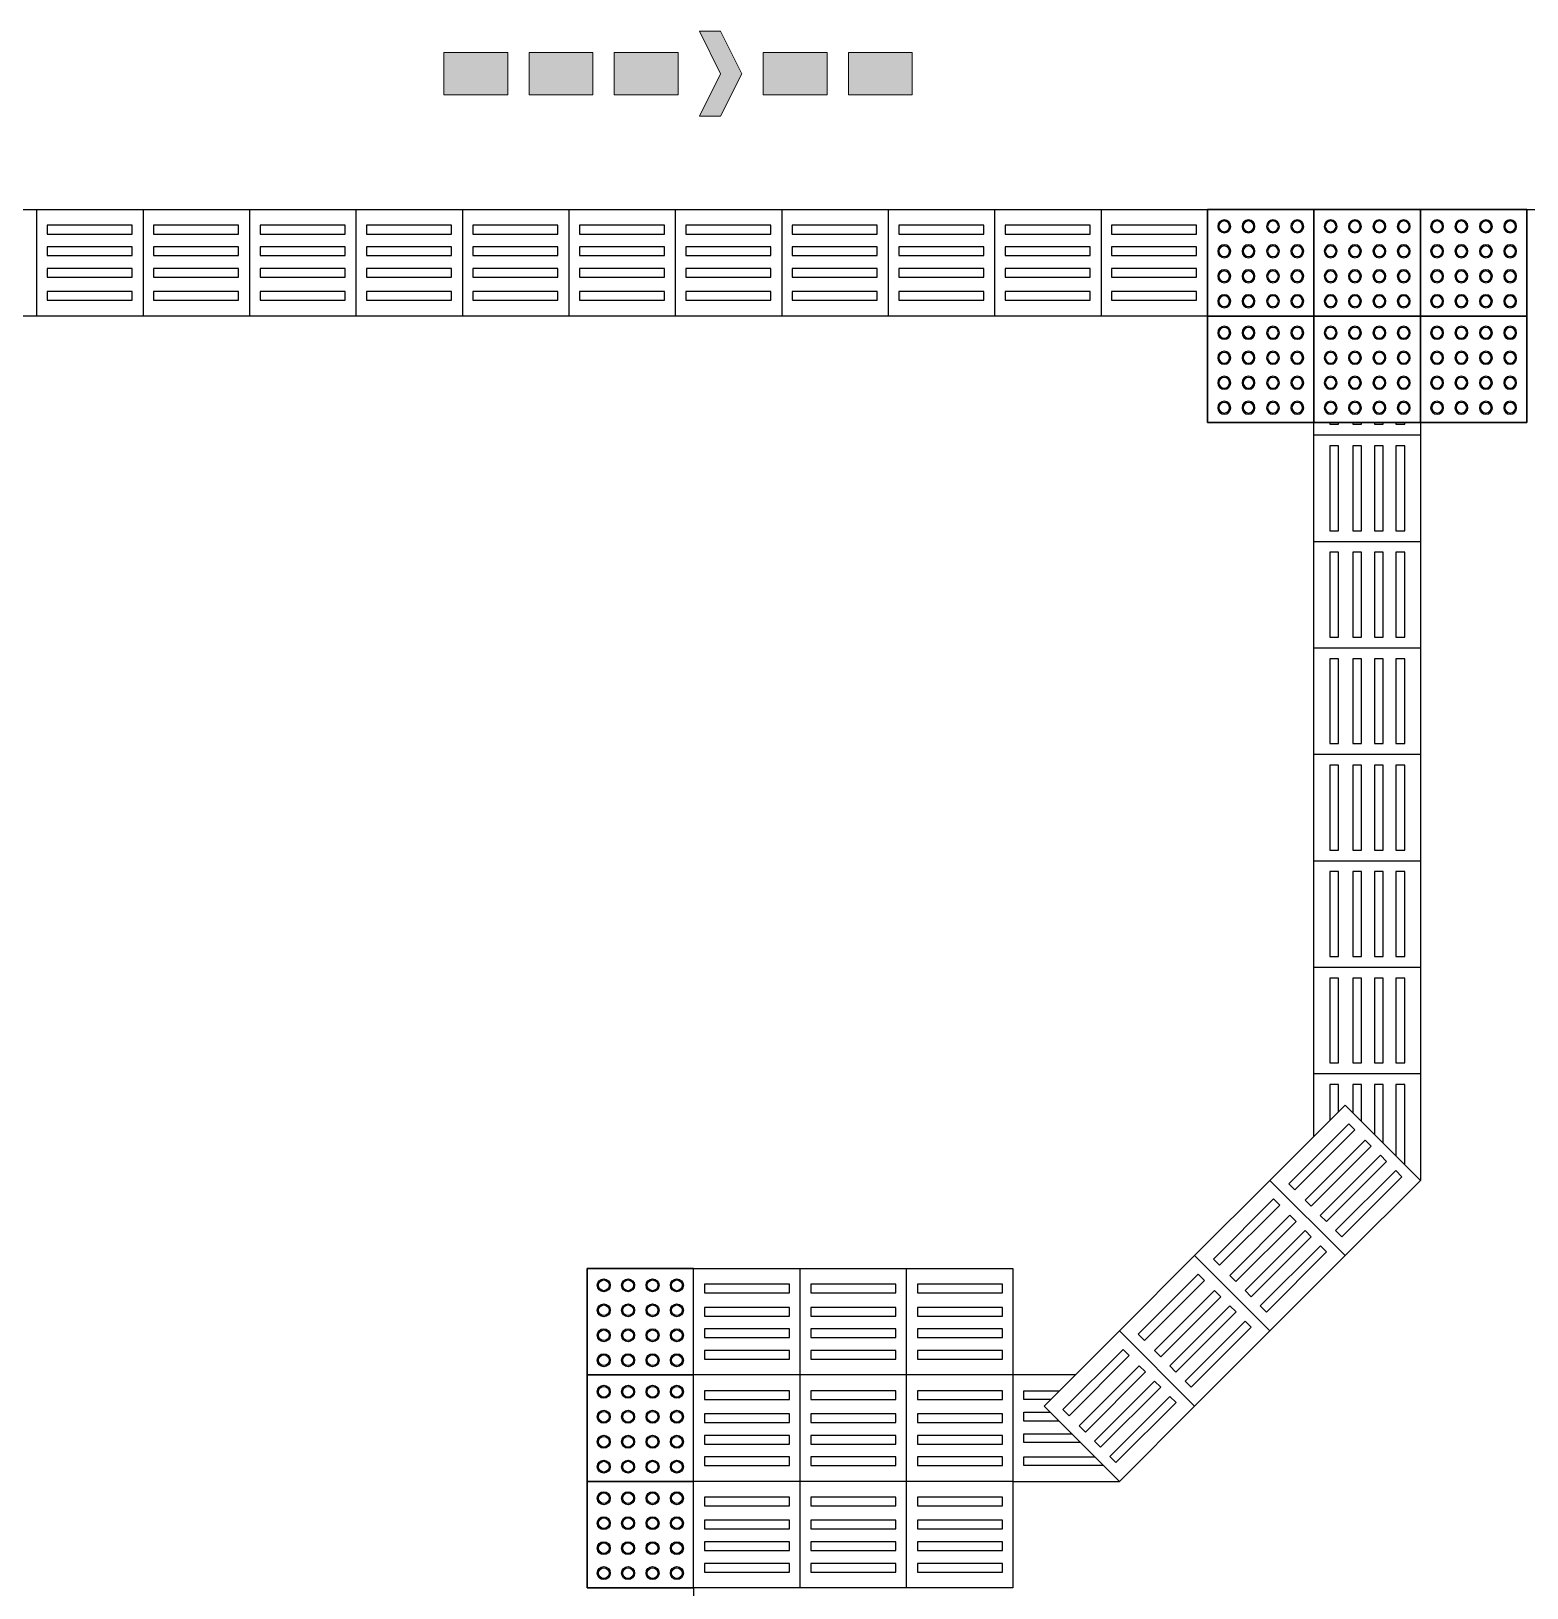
# Model space of a CAD drawing. Header units: metres. Extents: x 341 to 459, y 1341 to 1425.
# Drawn here: x 374.84 to 378.352, y 1374.081 to 1377.737 of the extents above; entities that cross this region are included whole.
import ezdxf
from ezdxf.enums import TextEntityAlignment as Align

# ---------------------------------------------------------------- set-up
doc = ezdxf.new("R2010")
doc.units = ezdxf.units.M
doc.layers.add('INC_EQUIP', color=10, linetype='Continuous', lineweight=20)
doc.layers.add('INC_PLACAS', color=10, linetype='Continuous', lineweight=20)
doc.layers.add('Itens de detalhe', color=7, linetype='Continuous')
doc.layers.add('Notas de texto-1', color=7, linetype='Continuous')
doc.styles.add('ROMANS', font='ROMANS.SHX')

# ---------------------------------------------------------------- blocks, each defined once
blk = doc.blocks.new('piso tatil')
at = {"layer": 'Itens de detalhe', "color": 252, "true_color": 0x939598, "extrusion": (0, 0, -1)}
for p, q in [((-137.2113, 27.6842), (-136.9613, 27.6842)), ((-137.2113, 27.6842), (-136.9613, 27.6842)), ((-136.9613, 27.6842), (-136.7113, 27.6842)), ((-136.9613, 27.6842), (-136.7113, 27.6842)), ((-136.9613, 27.6842), (-136.9613, 27.4342)), ((-136.9613, 27.6842), (-136.9613, 27.4342)), ((-136.7113, 27.6842), (-136.4613, 27.6842)), ((-136.7113, 27.6842), (-136.4613, 27.6842)), ((-136.7113, 27.6842), (-136.7113, 27.4342)), ((-136.7113, 27.6842), (-136.7113, 27.4342)), ((-136.4613, 27.6842), (-136.2113, 27.6842)), ((-136.4613, 27.6842), (-136.2113, 27.6842)), ((-136.4613, 27.6842), (-136.4613, 27.4342)), ((-136.4613, 27.6842), (-136.4613, 27.4342)), ((-136.2113, 27.6842), (-135.9613, 27.6842)), ((-136.2113, 27.6842), (-135.9613, 27.6842)), ((-136.2113, 27.6842), (-136.2113, 27.4342)), ((-136.2113, 27.6842), (-136.2113, 27.4342)), ((-135.9613, 27.6842), (-135.7113, 27.6842)), ((-135.9613, 27.6842), (-135.7113, 27.6842)), ((-135.9613, 27.6842), (-135.9613, 27.4342)), ((-135.9613, 27.6842), (-135.9613, 27.4342)), ((-135.7113, 27.6842), (-135.4613, 27.6842)), ((-135.7113, 27.6842), (-135.4613, 27.6842)), ((-135.7113, 27.6842), (-135.7113, 27.4342)), ((-135.7113, 27.6842), (-135.7113, 27.4342)), ((-135.4613, 27.6842), (-135.2113, 27.6842)), ((-135.4613, 27.6842), (-135.2113, 27.6842)), ((-135.4613, 27.6842), (-135.4613, 27.4342)), ((-135.4613, 27.6842), (-135.4613, 27.4342)), ((-135.2113, 27.6842), (-134.9613, 27.6842)), ((-135.2113, 27.6842), (-134.9613, 27.6842)), ((-135.2113, 27.6842), (-135.2113, 27.4342)), ((-135.2113, 27.6842), (-135.2113, 27.4342)), ((-134.9613, 27.6842), (-134.7113, 27.6842)), ((-134.9613, 27.6842), (-134.7113, 27.6842)), ((-134.9613, 27.6842), (-134.9613, 27.4342)), ((-134.9613, 27.6842), (-134.9613, 27.4342)), ((-134.7113, 27.6842), (-134.4613, 27.6842)), ((-134.7113, 27.6842), (-134.4613, 27.6842)), ((-134.7113, 27.6842), (-134.7113, 27.4342)), ((-134.7113, 27.6842), (-134.7113, 27.4342)), ((-134.4613, 27.6842), (-134.2113, 27.6842)), ((-134.4613, 27.6842), (-134.2113, 27.6842)), ((-134.4613, 27.6842), (-134.4613, 27.4342)), ((-134.4613, 27.6842), (-134.4613, 27.4342)), ((-134.2113, 27.6842), (-133.9613, 27.6842)), ((-134.2113, 27.4342), (-134.2113, 27.6842)), ((-134.2113, 27.6842), (-134.2113, 27.4342)), ((-133.9613, 27.6842), (-134.2113, 27.6842)), ((-133.9613, 27.6842), (-133.7113, 27.6842)), ((-133.7113, 27.6842), (-133.9613, 27.6842)), ((-133.9613, 27.6842), (-133.9613, 27.4342)), ((-133.9613, 27.4342), (-133.9613, 27.6842)), ((-133.7113, 27.6842), (-133.4613, 27.6842)), ((-133.7113, 27.4342), (-133.7113, 27.6842)), ((-133.7113, 27.6842), (-133.7113, 27.4342)), ((-133.4613, 27.6842), (-133.7113, 27.6842)), ((-133.4613, 27.6842), (-133.2286, 27.6842)), ((-133.4613, 27.6842), (-133.2286, 27.6842)), ((-133.4613, 27.6842), (-133.4613, 27.4342)), ((-133.4613, 27.4342), (-133.4613, 27.6842)), ((-136.737, 27.6473), (-136.9365, 27.6473)), ((-136.9365, 27.6473), (-136.9365, 27.6268)), ((-136.737, 27.6268), (-136.737, 27.6473)), ((-136.487, 27.6473), (-136.6865, 27.6473)), ((-136.6865, 27.6473), (-136.6865, 27.6268)), ((-136.487, 27.6268), (-136.487, 27.6473)), ((-136.237, 27.6473), (-136.4365, 27.6473)), ((-136.4365, 27.6473), (-136.4365, 27.6268)), ((-136.237, 27.6268), (-136.237, 27.6473)), ((-135.987, 27.6473), (-136.1865, 27.6473)), ((-136.1865, 27.6473), (-136.1865, 27.6268)), ((-135.987, 27.6268), (-135.987, 27.6473)), ((-135.737, 27.6473), (-135.9365, 27.6473)), ((-135.9365, 27.6473), (-135.9365, 27.6268)), ((-135.737, 27.6268), (-135.737, 27.6473)), ((-135.487, 27.6473), (-135.6865, 27.6473)), ((-135.6865, 27.6473), (-135.6865, 27.6268)), ((-135.487, 27.6268), (-135.487, 27.6473)), ((-135.237, 27.6473), (-135.4365, 27.6473)), ((-135.4365, 27.6473), (-135.4365, 27.6268)), ((-135.237, 27.6268), (-135.237, 27.6473)), ((-134.987, 27.6473), (-135.1865, 27.6473)), ((-135.1865, 27.6473), (-135.1865, 27.6268)), ((-134.987, 27.6268), (-134.987, 27.6473)), ((-134.737, 27.6473), (-134.9365, 27.6473)), ((-134.9365, 27.6473), (-134.9365, 27.6268)), ((-134.737, 27.6268), (-134.737, 27.6473)), ((-134.487, 27.6473), (-134.6865, 27.6473)), ((-134.6865, 27.6473), (-134.6865, 27.6268)), ((-134.487, 27.6268), (-134.487, 27.6473)), ((-134.237, 27.6473), (-134.4365, 27.6473)), ((-134.4365, 27.6473), (-134.4365, 27.6268)), ((-134.237, 27.6268), (-134.237, 27.6473)), ((-136.9365, 27.6268), (-136.737, 27.6268)), ((-136.6865, 27.6268), (-136.487, 27.6268)), ((-136.4365, 27.6268), (-136.237, 27.6268)), ((-136.1865, 27.6268), (-135.987, 27.6268)), ((-135.9365, 27.6268), (-135.737, 27.6268)), ((-135.6865, 27.6268), (-135.487, 27.6268)), ((-135.4365, 27.6268), (-135.237, 27.6268)), ((-135.1865, 27.6268), (-134.987, 27.6268)), ((-134.9365, 27.6268), (-134.737, 27.6268)), ((-134.6865, 27.6268), (-134.487, 27.6268)), ((-134.4365, 27.6268), (-134.237, 27.6268)), ((-136.737, 27.5966), (-136.9365, 27.5966)), ((-136.9365, 27.5966), (-136.9365, 27.5761)), ((-136.9365, 27.5761), (-136.737, 27.5761)), ((-136.737, 27.5761), (-136.737, 27.5966)), ((-136.487, 27.5966), (-136.6865, 27.5966)), ((-136.6865, 27.5966), (-136.6865, 27.5761)), ((-136.6865, 27.5761), (-136.487, 27.5761)), ((-136.487, 27.5761), (-136.487, 27.5966)), ((-136.237, 27.5966), (-136.4365, 27.5966)), ((-136.4365, 27.5966), (-136.4365, 27.5761)), ((-136.4365, 27.5761), (-136.237, 27.5761)), ((-136.237, 27.5761), (-136.237, 27.5966)), ((-135.987, 27.5966), (-136.1865, 27.5966)), ((-136.1865, 27.5966), (-136.1865, 27.5761)), ((-136.1865, 27.5761), (-135.987, 27.5761)), ((-135.987, 27.5761), (-135.987, 27.5966)), ((-135.737, 27.5966), (-135.9365, 27.5966)), ((-135.9365, 27.5966), (-135.9365, 27.5761)), ((-135.9365, 27.5761), (-135.737, 27.5761)), ((-135.737, 27.5761), (-135.737, 27.5966)), ((-135.487, 27.5966), (-135.6865, 27.5966)), ((-135.6865, 27.5966), (-135.6865, 27.5761)), ((-135.6865, 27.5761), (-135.487, 27.5761)), ((-135.487, 27.5761), (-135.487, 27.5966)), ((-135.237, 27.5966), (-135.4365, 27.5966)), ((-135.4365, 27.5966), (-135.4365, 27.5761)), ((-135.4365, 27.5761), (-135.237, 27.5761)), ((-135.237, 27.5761), (-135.237, 27.5966)), ((-134.987, 27.5966), (-135.1865, 27.5966)), ((-135.1865, 27.5966), (-135.1865, 27.5761)), ((-135.1865, 27.5761), (-134.987, 27.5761)), ((-134.987, 27.5761), (-134.987, 27.5966)), ((-134.737, 27.5966), (-134.9365, 27.5966)), ((-134.9365, 27.5966), (-134.9365, 27.5761)), ((-134.9365, 27.5761), (-134.737, 27.5761)), ((-134.737, 27.5761), (-134.737, 27.5966)), ((-134.487, 27.5966), (-134.6865, 27.5966)), ((-134.6865, 27.5966), (-134.6865, 27.5761)), ((-134.6865, 27.5761), (-134.487, 27.5761)), ((-134.487, 27.5761), (-134.487, 27.5966)), ((-134.237, 27.5966), (-134.4365, 27.5966)), ((-134.4365, 27.5966), (-134.4365, 27.5761)), ((-134.4365, 27.5761), (-134.237, 27.5761)), ((-134.237, 27.5761), (-134.237, 27.5966)), ((-136.737, 27.5459), (-136.9365, 27.5459)), ((-136.9365, 27.5459), (-136.9365, 27.5254)), ((-136.737, 27.5254), (-136.737, 27.5459)), ((-136.487, 27.5459), (-136.6865, 27.5459)), ((-136.6865, 27.5459), (-136.6865, 27.5254)), ((-136.487, 27.5254), (-136.487, 27.5459)), ((-136.237, 27.5459), (-136.4365, 27.5459)), ((-136.4365, 27.5459), (-136.4365, 27.5254)), ((-136.237, 27.5254), (-136.237, 27.5459)), ((-135.987, 27.5459), (-136.1865, 27.5459)), ((-136.1865, 27.5459), (-136.1865, 27.5254)), ((-135.987, 27.5254), (-135.987, 27.5459)), ((-135.737, 27.5459), (-135.9365, 27.5459)), ((-135.9365, 27.5459), (-135.9365, 27.5254)), ((-135.737, 27.5254), (-135.737, 27.5459)), ((-135.487, 27.5459), (-135.6865, 27.5459)), ((-135.6865, 27.5459), (-135.6865, 27.5254)), ((-135.487, 27.5254), (-135.487, 27.5459)), ((-135.237, 27.5459), (-135.4365, 27.5459)), ((-135.4365, 27.5459), (-135.4365, 27.5254)), ((-135.237, 27.5254), (-135.237, 27.5459)), ((-134.987, 27.5459), (-135.1865, 27.5459)), ((-135.1865, 27.5459), (-135.1865, 27.5254)), ((-134.987, 27.5254), (-134.987, 27.5459)), ((-134.737, 27.5459), (-134.9365, 27.5459)), ((-134.9365, 27.5459), (-134.9365, 27.5254)), ((-134.737, 27.5254), (-134.737, 27.5459)), ((-134.487, 27.5459), (-134.6865, 27.5459)), ((-134.6865, 27.5459), (-134.6865, 27.5254)), ((-134.487, 27.5254), (-134.487, 27.5459)), ((-134.237, 27.5459), (-134.4365, 27.5459)), ((-134.4365, 27.5459), (-134.4365, 27.5254)), ((-134.237, 27.5254), (-134.237, 27.5459)), ((-136.9365, 27.5254), (-136.737, 27.5254)), ((-136.6865, 27.5254), (-136.487, 27.5254)), ((-136.4365, 27.5254), (-136.237, 27.5254)), ((-136.1865, 27.5254), (-135.987, 27.5254)), ((-135.9365, 27.5254), (-135.737, 27.5254)), ((-135.6865, 27.5254), (-135.487, 27.5254)), ((-135.4365, 27.5254), (-135.237, 27.5254)), ((-135.1865, 27.5254), (-134.987, 27.5254)), ((-134.9365, 27.5254), (-134.737, 27.5254)), ((-134.6865, 27.5254), (-134.487, 27.5254)), ((-134.4365, 27.5254), (-134.237, 27.5254)), ((-136.737, 27.4916), (-136.9365, 27.4916)), ((-136.9365, 27.4916), (-136.9365, 27.4712)), ((-136.9365, 27.4712), (-136.737, 27.4712)), ((-136.737, 27.4712), (-136.737, 27.4916)), ((-136.487, 27.4916), (-136.6865, 27.4916)), ((-136.6865, 27.4916), (-136.6865, 27.4712)), ((-136.6865, 27.4712), (-136.487, 27.4712)), ((-136.487, 27.4712), (-136.487, 27.4916)), ((-136.237, 27.4916), (-136.4365, 27.4916)), ((-136.4365, 27.4916), (-136.4365, 27.4712)), ((-136.4365, 27.4712), (-136.237, 27.4712)), ((-136.237, 27.4712), (-136.237, 27.4916)), ((-135.987, 27.4916), (-136.1865, 27.4916)), ((-136.1865, 27.4916), (-136.1865, 27.4712)), ((-136.1865, 27.4712), (-135.987, 27.4712)), ((-135.987, 27.4712), (-135.987, 27.4916)), ((-135.737, 27.4916), (-135.9365, 27.4916)), ((-135.9365, 27.4916), (-135.9365, 27.4712)), ((-135.9365, 27.4712), (-135.737, 27.4712)), ((-135.737, 27.4712), (-135.737, 27.4916)), ((-135.487, 27.4916), (-135.6865, 27.4916)), ((-135.6865, 27.4916), (-135.6865, 27.4712)), ((-135.6865, 27.4712), (-135.487, 27.4712)), ((-135.487, 27.4712), (-135.487, 27.4916)), ((-135.237, 27.4916), (-135.4365, 27.4916)), ((-135.4365, 27.4916), (-135.4365, 27.4712)), ((-135.4365, 27.4712), (-135.237, 27.4712)), ((-135.237, 27.4712), (-135.237, 27.4916)), ((-134.987, 27.4916), (-135.1865, 27.4916)), ((-135.1865, 27.4916), (-135.1865, 27.4712)), ((-135.1865, 27.4712), (-134.987, 27.4712)), ((-134.987, 27.4712), (-134.987, 27.4916)), ((-134.737, 27.4916), (-134.9365, 27.4916)), ((-134.9365, 27.4916), (-134.9365, 27.4712)), ((-134.9365, 27.4712), (-134.737, 27.4712)), ((-134.737, 27.4712), (-134.737, 27.4916)), ((-134.487, 27.4916), (-134.6865, 27.4916)), ((-134.6865, 27.4916), (-134.6865, 27.4712)), ((-134.6865, 27.4712), (-134.487, 27.4712)), ((-134.487, 27.4712), (-134.487, 27.4916)), ((-134.237, 27.4916), (-134.4365, 27.4916)), ((-134.4365, 27.4916), (-134.4365, 27.4712)), ((-134.4365, 27.4712), (-134.237, 27.4712)), ((-134.237, 27.4712), (-134.237, 27.4916)), ((-136.9613, 27.4342), (-137.2113, 27.4342)), ((-136.9613, 27.4342), (-137.2113, 27.4342)), ((-136.7113, 27.4342), (-136.9613, 27.4342)), ((-136.7113, 27.4342), (-136.9613, 27.4342)), ((-136.4613, 27.4342), (-136.7113, 27.4342)), ((-136.4613, 27.4342), (-136.7113, 27.4342)), ((-136.2113, 27.4342), (-136.4613, 27.4342)), ((-136.2113, 27.4342), (-136.4613, 27.4342)), ((-135.9613, 27.4342), (-136.2113, 27.4342)), ((-135.9613, 27.4342), (-136.2113, 27.4342)), ((-135.7113, 27.4342), (-135.9613, 27.4342)), ((-135.7113, 27.4342), (-135.9613, 27.4342)), ((-135.4613, 27.4342), (-135.7113, 27.4342)), ((-135.4613, 27.4342), (-135.7113, 27.4342)), ((-135.2113, 27.4342), (-135.4613, 27.4342)), ((-135.2113, 27.4342), (-135.4613, 27.4342)), ((-134.9613, 27.4342), (-135.2113, 27.4342)), ((-134.9613, 27.4342), (-135.2113, 27.4342)), ((-134.7113, 27.4342), (-134.9613, 27.4342)), ((-134.7113, 27.4342), (-134.9613, 27.4342)), ((-134.4613, 27.4342), (-134.7113, 27.4342)), ((-134.4613, 27.4342), (-134.7113, 27.4342)), ((-134.2113, 27.4342), (-134.4613, 27.4342)), ((-134.2113, 27.4342), (-134.4613, 27.4342)), ((-134.2113, 27.1842), (-134.2113, 27.4342)), ((-134.2113, 27.4342), (-134.2113, 27.1842)), ((-133.9613, 27.4342), (-134.2113, 27.4342)), ((-134.2113, 27.4342), (-133.9613, 27.4342)), ((-133.7113, 27.4342), (-133.9613, 27.4342)), ((-133.9613, 27.4342), (-133.7113, 27.4342)), ((-133.9613, 27.4342), (-133.9613, 27.1842)), ((-133.9613, 27.1842), (-133.9613, 27.4342)), ((-133.7113, 27.1842), (-133.7113, 27.4342)), ((-133.7113, 27.4342), (-133.7113, 27.1842)), ((-133.4613, 27.4342), (-133.7113, 27.4342)), ((-133.7113, 27.4342), (-133.4613, 27.4342)), ((-133.4613, 27.4342), (-133.4613, 27.1842)), ((-133.4613, 27.1842), (-133.4613, 27.4342)), ((-133.9613, 27.1842), (-134.2113, 27.1842)), ((-134.2113, 27.1842), (-133.9613, 27.1842)), ((-133.9613, 27.1542), (-133.9613, 27.1842)), ((-133.9613, 27.1542), (-133.9613, 27.1842)), ((-133.7113, 27.1842), (-133.9613, 27.1842)), ((-133.9613, 27.1842), (-133.7113, 27.1842)), ((-133.9243, 27.1842), (-133.9243, 27.1799)), ((-133.9243, 27.1799), (-133.9039, 27.1799)), ((-133.9039, 27.1799), (-133.9039, 27.1842)), ((-133.8701, 27.1842), (-133.8701, 27.1799)), ((-133.8701, 27.1799), (-133.8497, 27.1799)), ((-133.8497, 27.1799), (-133.8497, 27.1842)), ((-133.8194, 27.1842), (-133.8194, 27.1799)), ((-133.8194, 27.1799), (-133.799, 27.1799)), ((-133.799, 27.1799), (-133.799, 27.1842)), ((-133.7687, 27.1842), (-133.7687, 27.1799)), ((-133.7687, 27.1799), (-133.7483, 27.1799)), ((-133.7483, 27.1799), (-133.7483, 27.1842)), ((-133.7113, 27.1842), (-133.7113, 27.1542)), ((-133.7113, 27.1842), (-133.7113, 27.1542)), ((-133.4613, 27.1842), (-133.7113, 27.1842)), ((-133.7113, 27.1842), (-133.4613, 27.1842)), ((-133.9613, 26.9042), (-133.9613, 27.1542)), ((-133.9613, 26.9042), (-133.9613, 27.1542)), ((-133.7113, 27.1542), (-133.9613, 27.1542)), ((-133.7113, 27.1542), (-133.9613, 27.1542)), ((-133.9243, 27.1294), (-133.9243, 26.9299)), ((-133.9039, 27.1294), (-133.9243, 27.1294)), ((-133.9039, 26.9299), (-133.9039, 27.1294)), ((-133.8701, 27.1294), (-133.8701, 26.9299)), ((-133.8497, 27.1294), (-133.8701, 27.1294)), ((-133.8497, 26.9299), (-133.8497, 27.1294)), ((-133.8194, 27.1294), (-133.8194, 26.9299)), ((-133.799, 27.1294), (-133.8194, 27.1294)), ((-133.799, 26.9299), (-133.799, 27.1294)), ((-133.7687, 27.1294), (-133.7687, 26.9299)), ((-133.7483, 27.1294), (-133.7687, 27.1294)), ((-133.7483, 26.9299), (-133.7483, 27.1294)), ((-133.7113, 27.1542), (-133.7113, 26.9042)), ((-133.7113, 27.1542), (-133.7113, 26.9042)), ((-133.9243, 26.9299), (-133.9039, 26.9299)), ((-133.8701, 26.9299), (-133.8497, 26.9299)), ((-133.8194, 26.9299), (-133.799, 26.9299)), ((-133.7687, 26.9299), (-133.7483, 26.9299)), ((-133.9613, 26.6542), (-133.9613, 26.9042)), ((-133.9613, 26.6542), (-133.9613, 26.9042)), ((-133.7113, 26.9042), (-133.9613, 26.9042)), ((-133.7113, 26.9042), (-133.9613, 26.9042)), ((-133.9243, 26.8794), (-133.9243, 26.6799)), ((-133.9039, 26.8794), (-133.9243, 26.8794)), ((-133.9039, 26.6799), (-133.9039, 26.8794)), ((-133.8701, 26.8794), (-133.8701, 26.6799)), ((-133.8497, 26.8794), (-133.8701, 26.8794)), ((-133.8497, 26.6799), (-133.8497, 26.8794)), ((-133.8194, 26.8794), (-133.8194, 26.6799)), ((-133.799, 26.8794), (-133.8194, 26.8794)), ((-133.799, 26.6799), (-133.799, 26.8794)), ((-133.7687, 26.8794), (-133.7687, 26.6799)), ((-133.7483, 26.8794), (-133.7687, 26.8794)), ((-133.7483, 26.6799), (-133.7483, 26.8794)), ((-133.7113, 26.9042), (-133.7113, 26.6542)), ((-133.7113, 26.9042), (-133.7113, 26.6542)), ((-133.9613, 26.4042), (-133.9613, 26.6542)), ((-133.9613, 26.4042), (-133.9613, 26.6542)), ((-133.7113, 26.6542), (-133.9613, 26.6542)), ((-133.7113, 26.6542), (-133.9613, 26.6542)), ((-133.9243, 26.6799), (-133.9039, 26.6799)), ((-133.8701, 26.6799), (-133.8497, 26.6799)), ((-133.8194, 26.6799), (-133.799, 26.6799)), ((-133.7687, 26.6799), (-133.7483, 26.6799)), ((-133.7113, 26.6542), (-133.7113, 26.4042)), ((-133.7113, 26.6542), (-133.7113, 26.4042)), ((-133.9243, 26.6294), (-133.9243, 26.4299)), ((-133.9039, 26.6294), (-133.9243, 26.6294)), ((-133.9039, 26.4299), (-133.9039, 26.6294)), ((-133.8701, 26.6294), (-133.8701, 26.4299)), ((-133.8497, 26.6294), (-133.8701, 26.6294)), ((-133.8497, 26.4299), (-133.8497, 26.6294)), ((-133.8194, 26.6294), (-133.8194, 26.4299)), ((-133.799, 26.6294), (-133.8194, 26.6294)), ((-133.799, 26.4299), (-133.799, 26.6294)), ((-133.7687, 26.6294), (-133.7687, 26.4299)), ((-133.7483, 26.6294), (-133.7687, 26.6294)), ((-133.7483, 26.4299), (-133.7483, 26.6294)), ((-133.9613, 26.1542), (-133.9613, 26.4042)), ((-133.9613, 26.1542), (-133.9613, 26.4042)), ((-133.7113, 26.4042), (-133.9613, 26.4042)), ((-133.7113, 26.4042), (-133.9613, 26.4042)), ((-133.9243, 26.4299), (-133.9039, 26.4299)), ((-133.8701, 26.4299), (-133.8497, 26.4299)), ((-133.8194, 26.4299), (-133.799, 26.4299)), ((-133.7687, 26.4299), (-133.7483, 26.4299)), ((-133.7113, 26.4042), (-133.7113, 26.1542)), ((-133.7113, 26.4042), (-133.7113, 26.1542)), ((-133.9243, 26.3794), (-133.9243, 26.1799)), ((-133.9039, 26.3794), (-133.9243, 26.3794)), ((-133.9039, 26.1799), (-133.9039, 26.3794)), ((-133.8701, 26.3794), (-133.8701, 26.1799)), ((-133.8497, 26.3794), (-133.8701, 26.3794)), ((-133.8497, 26.1799), (-133.8497, 26.3794)), ((-133.8194, 26.3794), (-133.8194, 26.1799)), ((-133.799, 26.3794), (-133.8194, 26.3794)), ((-133.799, 26.1799), (-133.799, 26.3794)), ((-133.7687, 26.3794), (-133.7687, 26.1799)), ((-133.7483, 26.3794), (-133.7687, 26.3794)), ((-133.7483, 26.1799), (-133.7483, 26.3794)), ((-133.9243, 26.1799), (-133.9039, 26.1799)), ((-133.8701, 26.1799), (-133.8497, 26.1799)), ((-133.8194, 26.1799), (-133.799, 26.1799)), ((-133.7687, 26.1799), (-133.7483, 26.1799)), ((-133.9613, 25.9042), (-133.9613, 26.1542)), ((-133.9613, 25.9042), (-133.9613, 26.1542)), ((-133.7113, 26.1542), (-133.9613, 26.1542)), ((-133.7113, 26.1542), (-133.9613, 26.1542)), ((-133.7113, 26.1542), (-133.7113, 25.9042)), ((-133.7113, 26.1542), (-133.7113, 25.9042)), ((-133.9243, 26.1294), (-133.9243, 25.9299)), ((-133.9039, 26.1294), (-133.9243, 26.1294)), ((-133.9039, 25.9299), (-133.9039, 26.1294)), ((-133.8701, 26.1294), (-133.8701, 25.9299)), ((-133.8497, 26.1294), (-133.8701, 26.1294)), ((-133.8497, 25.9299), (-133.8497, 26.1294)), ((-133.8194, 26.1294), (-133.8194, 25.9299)), ((-133.799, 26.1294), (-133.8194, 26.1294)), ((-133.799, 25.9299), (-133.799, 26.1294)), ((-133.7687, 26.1294), (-133.7687, 25.9299)), ((-133.7483, 26.1294), (-133.7687, 26.1294)), ((-133.7483, 25.9299), (-133.7483, 26.1294)), ((-133.9243, 25.9299), (-133.9039, 25.9299)), ((-133.8701, 25.9299), (-133.8497, 25.9299)), ((-133.8194, 25.9299), (-133.799, 25.9299)), ((-133.7687, 25.9299), (-133.7483, 25.9299)), ((-133.9613, 25.6542), (-133.9613, 25.9042)), ((-133.9613, 25.6542), (-133.9613, 25.9042)), ((-133.7113, 25.9042), (-133.9613, 25.9042)), ((-133.7113, 25.9042), (-133.9613, 25.9042)), ((-133.7113, 25.9042), (-133.7113, 25.6542)), ((-133.7113, 25.9042), (-133.7113, 25.6542)), ((-133.9243, 25.8794), (-133.9243, 25.6799)), ((-133.9039, 25.8794), (-133.9243, 25.8794)), ((-133.9039, 25.6799), (-133.9039, 25.8794)), ((-133.8701, 25.8794), (-133.8701, 25.6799)), ((-133.8497, 25.8794), (-133.8701, 25.8794)), ((-133.8497, 25.6799), (-133.8497, 25.8794)), ((-133.8194, 25.8794), (-133.8194, 25.6799)), ((-133.799, 25.8794), (-133.8194, 25.8794)), ((-133.799, 25.6799), (-133.799, 25.8794)), ((-133.7687, 25.8794), (-133.7687, 25.6799)), ((-133.7483, 25.8794), (-133.7687, 25.8794)), ((-133.7483, 25.6799), (-133.7483, 25.8794)), ((-133.9243, 25.6799), (-133.9039, 25.6799)), ((-133.8701, 25.6799), (-133.8497, 25.6799)), ((-133.8194, 25.6799), (-133.799, 25.6799)), ((-133.7687, 25.6799), (-133.7483, 25.6799)), ((-133.9613, 25.5078), (-133.9613, 25.6542)), ((-133.9613, 25.5078), (-133.9613, 25.6542)), ((-133.7113, 25.6542), (-133.9613, 25.6542)), ((-133.7113, 25.6542), (-133.9613, 25.6542)), ((-133.7113, 25.6542), (-133.7113, 25.4042)), ((-133.7113, 25.6542), (-133.7113, 25.4042)), ((-133.9243, 25.6294), (-133.9243, 25.5447)), ((-133.9039, 25.6294), (-133.9243, 25.6294)), ((-133.9039, 25.5652), (-133.9039, 25.6294)), ((-133.8701, 25.6294), (-133.8701, 25.563)), ((-133.8497, 25.6294), (-133.8701, 25.6294)), ((-133.8497, 25.5426), (-133.8497, 25.6294)), ((-133.8194, 25.6294), (-133.8194, 25.5123)), ((-133.799, 25.6294), (-133.8194, 25.6294)), ((-133.799, 25.4919), (-133.799, 25.6294)), ((-133.7687, 25.6294), (-133.7687, 25.4616)), ((-133.7483, 25.6294), (-133.7687, 25.6294)), ((-133.7483, 25.4412), (-133.7483, 25.6294)), ((-134.0649, 25.4042), (-133.8881, 25.581)), ((-134.0649, 25.4042), (-133.8881, 25.581)), ((-133.8881, 25.581), (-133.7113, 25.4042)), ((-133.8881, 25.581), (-133.7113, 25.4042)), ((-133.8795, 25.5373), (-134.0206, 25.3962)), ((-134.0061, 25.3818), (-133.8651, 25.5228)), ((-133.8651, 25.5228), (-133.8795, 25.5373)), ((-133.8411, 25.4989), (-133.9822, 25.3579)), ((-133.9678, 25.3434), (-133.8267, 25.4845)), ((-133.8267, 25.4845), (-133.8411, 25.4989)), ((-133.8053, 25.4631), (-133.9464, 25.322)), ((-133.9319, 25.3076), (-133.7909, 25.4486)), ((-133.7909, 25.4486), (-133.8053, 25.4631)), ((-133.7694, 25.4272), (-133.9105, 25.2862)), ((-133.8961, 25.2717), (-133.755, 25.4128)), ((-133.755, 25.4128), (-133.7694, 25.4272)), ((-134.2416, 25.2274), (-134.0649, 25.4042)), ((-134.2416, 25.2274), (-134.0649, 25.4042)), ((-133.8881, 25.2274), (-134.0649, 25.4042)), ((-133.8881, 25.2274), (-134.0649, 25.4042)), ((-134.0206, 25.3962), (-134.0061, 25.3818)), ((-133.7113, 25.4042), (-133.8881, 25.2274)), ((-133.7113, 25.4042), (-133.8881, 25.2274)), ((-134.0563, 25.3605), (-134.1973, 25.2194)), ((-134.1829, 25.205), (-134.0418, 25.3461)), ((-134.0418, 25.3461), (-134.0563, 25.3605)), ((-133.9822, 25.3579), (-133.9678, 25.3434)), ((-134.0179, 25.3222), (-134.159, 25.1811)), ((-134.1446, 25.1666), (-134.0035, 25.3077)), ((-134.0035, 25.3077), (-134.0179, 25.3222)), ((-133.9464, 25.322), (-133.9319, 25.3076)), ((-133.9821, 25.2863), (-134.1231, 25.1452)), ((-134.1087, 25.1308), (-133.9676, 25.2719)), ((-133.9676, 25.2719), (-133.9821, 25.2863)), ((-133.9105, 25.2862), (-133.8961, 25.2717)), ((-133.9462, 25.2505), (-134.0873, 25.1094)), ((-134.0729, 25.0949), (-133.9318, 25.236)), ((-133.9318, 25.236), (-133.9462, 25.2505)), ((-135.4184, 24.9471), (-135.4184, 25.1971)), ((-135.4184, 25.1971), (-135.1684, 25.1971)), ((-135.4184, 24.9471), (-135.4184, 25.1971)), ((-135.4184, 25.1971), (-135.1684, 25.1971)), ((-135.1684, 24.9471), (-135.1684, 25.1971)), ((-135.1684, 25.1971), (-134.9184, 25.1971)), ((-135.1684, 24.9471), (-135.1684, 25.1971)), ((-135.1684, 25.1971), (-134.9184, 25.1971)), ((-134.9184, 24.9471), (-134.9184, 25.1971)), ((-134.9184, 25.1971), (-134.6684, 25.1971)), ((-134.9184, 24.9471), (-134.9184, 25.1971)), ((-134.9184, 25.1971), (-134.6684, 25.1971)), ((-134.6684, 25.1971), (-134.6684, 24.9471)), ((-134.6684, 25.1971), (-134.6684, 24.9471)), ((-134.4184, 25.0506), (-134.2416, 25.2274)), ((-134.4184, 25.0506), (-134.2416, 25.2274)), ((-134.0649, 25.0506), (-134.2416, 25.2274)), ((-134.0649, 25.0506), (-134.2416, 25.2274)), ((-134.1973, 25.2194), (-134.1829, 25.205)), ((-133.8881, 25.2274), (-134.0649, 25.0506)), ((-133.8881, 25.2274), (-134.0649, 25.0506)), ((-135.1932, 25.1601), (-135.3927, 25.1601)), ((-135.3927, 25.1601), (-135.3927, 25.1397)), ((-135.1932, 25.1397), (-135.1932, 25.1601)), ((-134.9432, 25.1601), (-135.1427, 25.1601)), ((-135.1427, 25.1601), (-135.1427, 25.1397)), ((-134.9432, 25.1397), (-134.9432, 25.1601)), ((-134.6932, 25.1601), (-134.8927, 25.1601)), ((-134.8927, 25.1601), (-134.8927, 25.1397)), ((-134.6932, 25.1397), (-134.6932, 25.1601)), ((-134.233, 25.1837), (-134.3741, 25.0427)), ((-134.3597, 25.0282), (-134.2186, 25.1693)), ((-134.2186, 25.1693), (-134.233, 25.1837)), ((-134.159, 25.1811), (-134.1446, 25.1666)), ((-135.3927, 25.1397), (-135.1932, 25.1397)), ((-135.1427, 25.1397), (-134.9432, 25.1397)), ((-134.8927, 25.1397), (-134.6932, 25.1397)), ((-134.1947, 25.1454), (-134.3358, 25.0043)), ((-134.3213, 24.9899), (-134.1803, 25.1309)), ((-134.1803, 25.1309), (-134.1947, 25.1454)), ((-134.1231, 25.1452), (-134.1087, 25.1308)), ((-135.1932, 25.1059), (-135.3927, 25.1059)), ((-135.3927, 25.1059), (-135.3927, 25.0855)), ((-135.3927, 25.0855), (-135.1932, 25.0855)), ((-135.1932, 25.0855), (-135.1932, 25.1059)), ((-134.9432, 25.1059), (-135.1427, 25.1059)), ((-135.1427, 25.1059), (-135.1427, 25.0855)), ((-135.1427, 25.0855), (-134.9432, 25.0855)), ((-134.9432, 25.0855), (-134.9432, 25.1059)), ((-134.6932, 25.1059), (-134.8927, 25.1059)), ((-134.8927, 25.1059), (-134.8927, 25.0855)), ((-134.8927, 25.0855), (-134.6932, 25.0855)), ((-134.6932, 25.0855), (-134.6932, 25.1059)), ((-134.1589, 25.1095), (-134.2999, 24.9685)), ((-134.2855, 24.954), (-134.1444, 25.0951)), ((-134.1444, 25.0951), (-134.1589, 25.1095)), ((-134.0873, 25.1094), (-134.0729, 25.0949)), ((-135.1932, 25.0552), (-135.3927, 25.0552)), ((-135.3927, 25.0552), (-135.3927, 25.0348)), ((-135.1932, 25.0348), (-135.1932, 25.0552)), ((-134.9432, 25.0552), (-135.1427, 25.0552)), ((-135.1427, 25.0552), (-135.1427, 25.0348)), ((-134.9432, 25.0348), (-134.9432, 25.0552)), ((-134.6932, 25.0552), (-134.8927, 25.0552)), ((-134.8927, 25.0552), (-134.8927, 25.0348)), ((-134.6932, 25.0348), (-134.6932, 25.0552)), ((-134.5952, 24.8739), (-134.4184, 25.0506)), ((-134.5952, 24.8739), (-134.4184, 25.0506)), ((-134.2416, 24.8739), (-134.4184, 25.0506)), ((-134.2416, 24.8739), (-134.4184, 25.0506)), ((-134.123, 25.0737), (-134.2641, 24.9326)), ((-134.2496, 24.9182), (-134.1086, 25.0592)), ((-134.0649, 25.0506), (-134.2416, 24.8739)), ((-134.0649, 25.0506), (-134.2416, 24.8739)), ((-134.1086, 25.0592), (-134.123, 25.0737)), ((-135.3927, 25.0348), (-135.1932, 25.0348)), ((-135.1427, 25.0348), (-134.9432, 25.0348)), ((-134.8927, 25.0348), (-134.6932, 25.0348)), ((-134.3741, 25.0427), (-134.3597, 25.0282)), ((-135.1932, 25.0045), (-135.3927, 25.0045)), ((-135.3927, 25.0045), (-135.3927, 24.9841)), ((-135.3927, 24.9841), (-135.1932, 24.9841)), ((-135.1932, 24.9841), (-135.1932, 25.0045)), ((-134.9432, 25.0045), (-135.1427, 25.0045)), ((-135.1427, 25.0045), (-135.1427, 24.9841)), ((-135.1427, 24.9841), (-134.9432, 24.9841)), ((-134.9432, 24.9841), (-134.9432, 25.0045)), ((-134.6932, 25.0045), (-134.8927, 25.0045)), ((-134.8927, 25.0045), (-134.8927, 24.9841)), ((-134.8927, 24.9841), (-134.6932, 24.9841)), ((-134.6932, 24.9841), (-134.6932, 25.0045)), ((-134.4098, 25.0069), (-134.5509, 24.8659)), ((-134.5365, 24.8514), (-134.3954, 24.9925)), ((-134.3954, 24.9925), (-134.4098, 25.0069)), ((-134.3358, 25.0043), (-134.3213, 24.9899)), ((-135.4184, 24.6971), (-135.4184, 24.9471)), ((-135.4184, 24.6971), (-135.4184, 24.9471)), ((-135.1684, 24.9471), (-135.4184, 24.9471)), ((-135.1684, 24.9471), (-135.4184, 24.9471)), ((-135.1684, 24.6971), (-135.1684, 24.9471)), ((-135.1684, 24.6971), (-135.1684, 24.9471)), ((-134.9184, 24.9471), (-135.1684, 24.9471)), ((-134.9184, 24.9471), (-135.1684, 24.9471)), ((-134.9184, 24.6971), (-134.9184, 24.9471)), ((-134.9184, 24.6971), (-134.9184, 24.9471)), ((-134.6684, 24.9471), (-134.9184, 24.9471)), ((-134.6684, 24.9471), (-134.9184, 24.9471)), ((-134.3715, 24.9686), (-134.5125, 24.8275)), ((-134.4981, 24.8131), (-134.357, 24.9542)), ((-134.357, 24.9542), (-134.3715, 24.9686)), ((-134.2999, 24.9685), (-134.2855, 24.954)), ((-135.1932, 24.9101), (-135.3927, 24.9101)), ((-135.3927, 24.9101), (-135.3927, 24.8897)), ((-135.1932, 24.8897), (-135.1932, 24.9101)), ((-134.9432, 24.9101), (-135.1427, 24.9101)), ((-135.1427, 24.9101), (-135.1427, 24.8897)), ((-134.9432, 24.8897), (-134.9432, 24.9101)), ((-134.6932, 24.9101), (-134.8927, 24.9101)), ((-134.8927, 24.9101), (-134.8927, 24.8897)), ((-134.6932, 24.8897), (-134.6932, 24.9101)), ((-134.3356, 24.9328), (-134.4767, 24.7917)), ((-134.4623, 24.7772), (-134.3212, 24.9183)), ((-134.3212, 24.9183), (-134.3356, 24.9328)), ((-134.2641, 24.9326), (-134.2496, 24.9182)), ((-135.3927, 24.8897), (-135.1932, 24.8897)), ((-135.1427, 24.8897), (-134.9432, 24.8897)), ((-134.8927, 24.8897), (-134.6932, 24.8897)), ((-134.4184, 24.6971), (-134.5952, 24.8739)), ((-134.4184, 24.6971), (-134.5952, 24.8739)), ((-134.5509, 24.8659), (-134.5365, 24.8514)), ((-134.2998, 24.8969), (-134.4409, 24.7558)), ((-134.4264, 24.7414), (-134.2853, 24.8825)), ((-134.2416, 24.8739), (-134.4184, 24.6971)), ((-134.2416, 24.8739), (-134.4184, 24.6971)), ((-134.2853, 24.8825), (-134.2998, 24.8969)), ((-135.1932, 24.8559), (-135.3927, 24.8559)), ((-135.3927, 24.8559), (-135.3927, 24.8355)), ((-135.3927, 24.8355), (-135.1932, 24.8355)), ((-135.1932, 24.8355), (-135.1932, 24.8559)), ((-134.9432, 24.8559), (-135.1427, 24.8559)), ((-135.1427, 24.8559), (-135.1427, 24.8355)), ((-135.1427, 24.8355), (-134.9432, 24.8355)), ((-134.9432, 24.8355), (-134.9432, 24.8559)), ((-134.6932, 24.8559), (-134.8927, 24.8559)), ((-134.8927, 24.8559), (-134.8927, 24.8355)), ((-134.8927, 24.8355), (-134.6932, 24.8355)), ((-134.6932, 24.8355), (-134.6932, 24.8559)), ((-134.5125, 24.8275), (-134.4981, 24.8131)), ((-135.1932, 24.8052), (-135.3927, 24.8052)), ((-135.3927, 24.8052), (-135.3927, 24.7848)), ((-135.1932, 24.7848), (-135.1932, 24.8052)), ((-134.9432, 24.8052), (-135.1427, 24.8052)), ((-135.1427, 24.8052), (-135.1427, 24.7848)), ((-134.9432, 24.7848), (-134.9432, 24.8052)), ((-134.6932, 24.8052), (-134.8927, 24.8052)), ((-134.8927, 24.8052), (-134.8927, 24.7848)), ((-134.6932, 24.7848), (-134.6932, 24.8052)), ((-134.4767, 24.7917), (-134.4623, 24.7772)), ((-135.3927, 24.7848), (-135.1932, 24.7848)), ((-135.1932, 24.7545), (-135.3927, 24.7545)), ((-135.3927, 24.7545), (-135.3927, 24.7341)), ((-135.1932, 24.7341), (-135.1932, 24.7545)), ((-135.1427, 24.7848), (-134.9432, 24.7848)), ((-134.9432, 24.7545), (-135.1427, 24.7545)), ((-135.1427, 24.7545), (-135.1427, 24.7341)), ((-134.9432, 24.7341), (-134.9432, 24.7545)), ((-134.8927, 24.7848), (-134.6932, 24.7848)), ((-134.6932, 24.7545), (-134.8927, 24.7545)), ((-134.8927, 24.7545), (-134.8927, 24.7341)), ((-134.6932, 24.7341), (-134.6932, 24.7545)), ((-134.4409, 24.7558), (-134.4264, 24.7414)), ((-135.3927, 24.7341), (-135.1932, 24.7341)), ((-135.1427, 24.7341), (-134.9432, 24.7341)), ((-134.8927, 24.7341), (-134.6932, 24.7341)), ((-135.4184, 24.4471), (-135.4184, 24.6971)), ((-135.4184, 24.4471), (-135.4184, 24.6971)), ((-135.1684, 24.6971), (-135.4184, 24.6971)), ((-135.1684, 24.6971), (-135.4184, 24.6971)), ((-135.1684, 24.4471), (-135.1684, 24.6971)), ((-135.1684, 24.4471), (-135.1684, 24.6971)), ((-134.9184, 24.6971), (-135.1684, 24.6971)), ((-134.9184, 24.6971), (-135.1684, 24.6971)), ((-134.9184, 24.4471), (-134.9184, 24.6971)), ((-134.9184, 24.4471), (-134.9184, 24.6971)), ((-134.6684, 24.6971), (-134.9184, 24.6971)), ((-134.6684, 24.6971), (-134.9184, 24.6971)), ((-134.6684, 24.6971), (-134.6684, 24.4471)), ((-134.6684, 24.6971), (-134.6684, 24.4471)), ((-135.1932, 24.6601), (-135.3927, 24.6601)), ((-135.3927, 24.6601), (-135.3927, 24.6397)), ((-135.1932, 24.6397), (-135.1932, 24.6601)), ((-134.9432, 24.6601), (-135.1427, 24.6601)), ((-135.1427, 24.6601), (-135.1427, 24.6397)), ((-134.9432, 24.6397), (-134.9432, 24.6601)), ((-134.6932, 24.6601), (-134.8927, 24.6601)), ((-134.8927, 24.6601), (-134.8927, 24.6397)), ((-134.6932, 24.6397), (-134.6932, 24.6601)), ((-135.3927, 24.6397), (-135.1932, 24.6397)), ((-135.1427, 24.6397), (-134.9432, 24.6397)), ((-134.8927, 24.6397), (-134.6932, 24.6397)), ((-135.1932, 24.6059), (-135.3927, 24.6059)), ((-135.3927, 24.6059), (-135.3927, 24.5855)), ((-135.3927, 24.5855), (-135.1932, 24.5855)), ((-135.1932, 24.5855), (-135.1932, 24.6059)), ((-134.9432, 24.6059), (-135.1427, 24.6059)), ((-135.1427, 24.6059), (-135.1427, 24.5855)), ((-135.1427, 24.5855), (-134.9432, 24.5855)), ((-134.9432, 24.5855), (-134.9432, 24.6059)), ((-134.6932, 24.6059), (-134.8927, 24.6059)), ((-134.8927, 24.6059), (-134.8927, 24.5855)), ((-134.8927, 24.5855), (-134.6932, 24.5855)), ((-134.6932, 24.5855), (-134.6932, 24.6059)), ((-135.1932, 24.5552), (-135.3927, 24.5552)), ((-135.3927, 24.5552), (-135.3927, 24.5348)), ((-135.3927, 24.5348), (-135.1932, 24.5348)), ((-135.1932, 24.5348), (-135.1932, 24.5552)), ((-134.9432, 24.5552), (-135.1427, 24.5552)), ((-135.1427, 24.5552), (-135.1427, 24.5348)), ((-135.1427, 24.5348), (-134.9432, 24.5348)), ((-134.9432, 24.5348), (-134.9432, 24.5552)), ((-134.6932, 24.5552), (-134.8927, 24.5552)), ((-134.8927, 24.5552), (-134.8927, 24.5348)), ((-134.8927, 24.5348), (-134.6932, 24.5348)), ((-134.6932, 24.5348), (-134.6932, 24.5552)), ((-135.1932, 24.5045), (-135.3927, 24.5045)), ((-135.3927, 24.5045), (-135.3927, 24.4841)), ((-135.1932, 24.4841), (-135.1932, 24.5045)), ((-134.9432, 24.5045), (-135.1427, 24.5045)), ((-135.1427, 24.5045), (-135.1427, 24.4841)), ((-134.9432, 24.4841), (-134.9432, 24.5045)), ((-134.6932, 24.5045), (-134.8927, 24.5045)), ((-134.8927, 24.5045), (-134.8927, 24.4841)), ((-134.6932, 24.4841), (-134.6932, 24.5045)), ((-135.3927, 24.4841), (-135.1932, 24.4841)), ((-135.1427, 24.4841), (-134.9432, 24.4841)), ((-134.8927, 24.4841), (-134.6932, 24.4841)), ((-135.1684, 24.4471), (-135.4184, 24.4471)), ((-135.1684, 24.4471), (-135.4184, 24.4471)), ((-134.9184, 24.4471), (-135.1684, 24.4471)), ((-134.9184, 24.4471), (-135.1684, 24.4471)), ((-134.6684, 24.4471), (-134.9184, 24.4471)), ((-134.6684, 24.4471), (-134.9184, 24.4471))]:
    blk.add_line(p, q, dxfattribs=at)
at = {"layer": 'Itens de detalhe', "color": 252, "true_color": 0x939598}
for p, q in [((-135.4184, 25.1971), (-135.6684, 25.1971)), ((-135.6684, 25.1971), (-135.6684, 24.9471)), ((-135.6684, 24.9471), (-135.6684, 25.1971)), ((-135.6684, 25.1971), (-135.4184, 25.1971)), ((-135.6684, 24.9471), (-135.6684, 24.6971)), ((-135.6684, 24.6971), (-135.6684, 24.9471)), ((-135.6684, 24.9471), (-135.4184, 24.9471)), ((-135.4184, 24.9471), (-135.6684, 24.9471)), ((-134.522, 24.9471), (-134.6684, 24.9471)), ((-134.6684, 24.9471), (-134.6684, 24.6971)), ((-134.522, 24.9471), (-134.6684, 24.9471)), ((-134.6684, 24.9471), (-134.6684, 24.6971)), ((-134.6427, 24.8897), (-134.6427, 24.9101)), ((-134.6427, 24.9101), (-134.5589, 24.9101)), ((-134.5794, 24.8897), (-134.6427, 24.8897)), ((-134.6427, 24.839), (-134.6427, 24.8594)), ((-134.6427, 24.8594), (-134.5807, 24.8594)), ((-134.5603, 24.839), (-134.6427, 24.839)), ((-134.6427, 24.7883), (-134.6427, 24.8087)), ((-134.6427, 24.8087), (-134.53, 24.8087)), ((-134.5096, 24.7883), (-134.6427, 24.7883)), ((-134.6427, 24.7341), (-134.6427, 24.7545)), ((-134.6427, 24.7545), (-134.4758, 24.7545)), ((-134.4554, 24.7341), (-134.6427, 24.7341)), ((-135.6684, 24.6971), (-135.6684, 24.4471)), ((-135.6684, 24.4471), (-135.6684, 24.6971)), ((-135.6684, 24.6971), (-135.4184, 24.6971)), ((-135.4184, 24.6971), (-135.6684, 24.6971)), ((-134.6684, 24.6971), (-134.4184, 24.6971)), ((-134.6684, 24.6971), (-134.4184, 24.6971)), ((-135.6684, 24.4471), (-135.4184, 24.4471)), ((-135.4184, 24.4471), (-135.6684, 24.4471)), ((-135.4184, 24.4471), (-135.4184, 24.1971))]:
    blk.add_line(p, q, dxfattribs=at)
at = {"layer": 'Itens de detalhe', "color": 252, "true_color": 0x939598, "extrusion": (0, 0, -1)}
for centre, radius in [((134.1721, 27.6448), 0.0152), ((134.1721, 27.6448), 0.0126), ((134.1151, 27.6448), 0.0152), ((134.1151, 27.6448), 0.0126), ((134.0576, 27.6448), 0.0152), ((134.0576, 27.6448), 0.0126), ((134.0005, 27.6448), 0.0152), ((134.0005, 27.6448), 0.0126), ((133.9221, 27.6448), 0.0152), ((133.9221, 27.6448), 0.0126), ((133.8651, 27.6448), 0.0152), ((133.8651, 27.6448), 0.0126), ((133.8076, 27.6448), 0.0152), ((133.8076, 27.6448), 0.0126), ((133.7505, 27.6448), 0.0152), ((133.7505, 27.6448), 0.0126), ((133.6721, 27.6448), 0.0152), ((133.6721, 27.6448), 0.0126), ((133.6151, 27.6448), 0.0152), ((133.6151, 27.6448), 0.0126), ((133.5576, 27.6448), 0.0152), ((133.5576, 27.6448), 0.0126), ((133.5005, 27.6448), 0.0152), ((133.5005, 27.6448), 0.0126), ((134.1721, 27.5862), 0.0152), ((134.1721, 27.5862), 0.0126), ((134.1151, 27.5862), 0.0152), ((134.1151, 27.5862), 0.0126), ((134.0576, 27.5862), 0.0152), ((134.0576, 27.5862), 0.0126), ((134.0005, 27.5862), 0.0152), ((134.0005, 27.5862), 0.0126), ((133.9221, 27.5862), 0.0152), ((133.9221, 27.5862), 0.0126), ((133.8651, 27.5862), 0.0152), ((133.8651, 27.5862), 0.0126), ((133.8076, 27.5862), 0.0152), ((133.8076, 27.5862), 0.0126), ((133.7505, 27.5862), 0.0152), ((133.7505, 27.5862), 0.0126), ((133.6721, 27.5862), 0.0152), ((133.6721, 27.5862), 0.0126), ((133.6151, 27.5862), 0.0152), ((133.6151, 27.5862), 0.0126), ((133.5576, 27.5862), 0.0152), ((133.5576, 27.5862), 0.0126), ((133.5005, 27.5862), 0.0152), ((133.5005, 27.5862), 0.0126), ((134.1721, 27.5275), 0.0152), ((134.1721, 27.5275), 0.0126), ((134.1151, 27.5275), 0.0152), ((134.1151, 27.5275), 0.0126), ((134.0576, 27.5275), 0.0152), ((134.0576, 27.5275), 0.0126), ((134.0005, 27.5275), 0.0152), ((134.0005, 27.5275), 0.0126), ((133.9221, 27.5275), 0.0152), ((133.9221, 27.5275), 0.0126), ((133.8651, 27.5275), 0.0152), ((133.8651, 27.5275), 0.0126), ((133.8076, 27.5275), 0.0152), ((133.8076, 27.5275), 0.0126), ((133.7505, 27.5275), 0.0152), ((133.7505, 27.5275), 0.0126), ((133.6721, 27.5275), 0.0152), ((133.6721, 27.5275), 0.0126), ((133.6151, 27.5275), 0.0152), ((133.6151, 27.5275), 0.0126), ((133.5576, 27.5275), 0.0152), ((133.5576, 27.5275), 0.0126), ((133.5005, 27.5275), 0.0152), ((133.5005, 27.5275), 0.0126), ((134.1721, 27.4688), 0.0152), ((134.1721, 27.4688), 0.0126), ((134.1151, 27.4688), 0.0152), ((134.1151, 27.4688), 0.0126), ((134.0576, 27.4688), 0.0152), ((134.0576, 27.4688), 0.0126), ((134.0005, 27.4688), 0.0152), ((134.0005, 27.4688), 0.0126), ((133.9221, 27.4688), 0.0152), ((133.9221, 27.4688), 0.0126), ((133.8651, 27.4688), 0.0152), ((133.8651, 27.4688), 0.0126), ((133.8076, 27.4688), 0.0152), ((133.8076, 27.4688), 0.0126), ((133.7505, 27.4688), 0.0152), ((133.7505, 27.4688), 0.0126), ((133.6721, 27.4688), 0.0152), ((133.6721, 27.4688), 0.0126), ((133.6151, 27.4688), 0.0152), ((133.6151, 27.4688), 0.0126), ((133.5576, 27.4688), 0.0152), ((133.5576, 27.4688), 0.0126), ((133.5005, 27.4688), 0.0152), ((133.5005, 27.4688), 0.0126), ((134.1721, 27.3948), 0.0152), ((134.1721, 27.3948), 0.0126), ((134.1151, 27.3948), 0.0152), ((134.1151, 27.3948), 0.0126), ((134.0576, 27.3948), 0.0152), ((134.0576, 27.3948), 0.0126), ((134.0005, 27.3948), 0.0152), ((134.0005, 27.3948), 0.0126), ((133.9221, 27.3948), 0.0152), ((133.9221, 27.3948), 0.0126), ((133.8651, 27.3948), 0.0152), ((133.8651, 27.3948), 0.0126), ((133.8076, 27.3948), 0.0152), ((133.8076, 27.3948), 0.0126), ((133.7505, 27.3948), 0.0152), ((133.7505, 27.3948), 0.0126), ((133.6721, 27.3948), 0.0152), ((133.6721, 27.3948), 0.0126), ((133.6151, 27.3948), 0.0152), ((133.6151, 27.3948), 0.0126), ((133.5576, 27.3948), 0.0152), ((133.5576, 27.3948), 0.0126), ((133.5005, 27.3948), 0.0152), ((133.5005, 27.3948), 0.0126), ((134.1721, 27.3362), 0.0152), ((134.1721, 27.3362), 0.0126), ((134.1151, 27.3362), 0.0152), ((134.1151, 27.3362), 0.0126), ((134.0576, 27.3362), 0.0152), ((134.0576, 27.3362), 0.0126), ((134.0005, 27.3362), 0.0152), ((134.0005, 27.3362), 0.0126), ((133.9221, 27.3362), 0.0152), ((133.9221, 27.3362), 0.0126), ((133.8651, 27.3362), 0.0152), ((133.8651, 27.3362), 0.0126), ((133.8076, 27.3362), 0.0152), ((133.8076, 27.3362), 0.0126), ((133.7505, 27.3362), 0.0152), ((133.7505, 27.3362), 0.0126), ((133.6721, 27.3362), 0.0152), ((133.6721, 27.3362), 0.0126), ((133.6151, 27.3362), 0.0152), ((133.6151, 27.3362), 0.0126), ((133.5576, 27.3362), 0.0152), ((133.5576, 27.3362), 0.0126), ((133.5005, 27.3362), 0.0152), ((133.5005, 27.3362), 0.0126), ((134.1721, 27.2775), 0.0152), ((134.1721, 27.2775), 0.0126), ((134.1151, 27.2775), 0.0152), ((134.1151, 27.2775), 0.0126), ((134.0576, 27.2775), 0.0152), ((134.0576, 27.2775), 0.0126), ((134.0005, 27.2775), 0.0152), ((134.0005, 27.2775), 0.0126), ((133.9221, 27.2775), 0.0152), ((133.9221, 27.2775), 0.0126), ((133.8651, 27.2775), 0.0152), ((133.8651, 27.2775), 0.0126), ((133.8076, 27.2775), 0.0152), ((133.8076, 27.2775), 0.0126), ((133.7505, 27.2775), 0.0152), ((133.7505, 27.2775), 0.0126), ((133.6721, 27.2775), 0.0152), ((133.6721, 27.2775), 0.0126), ((133.6151, 27.2775), 0.0152), ((133.6151, 27.2775), 0.0126), ((133.5576, 27.2775), 0.0152), ((133.5576, 27.2775), 0.0126), ((133.5005, 27.2775), 0.0152), ((133.5005, 27.2775), 0.0126), ((134.1721, 27.2188), 0.0152), ((134.1721, 27.2188), 0.0126), ((134.1151, 27.2188), 0.0152), ((134.1151, 27.2188), 0.0126), ((134.0576, 27.2188), 0.0152), ((134.0576, 27.2188), 0.0126), ((134.0005, 27.2188), 0.0152), ((134.0005, 27.2188), 0.0126), ((133.9221, 27.2188), 0.0152), ((133.9221, 27.2188), 0.0126), ((133.8651, 27.2188), 0.0152), ((133.8651, 27.2188), 0.0126), ((133.8076, 27.2188), 0.0152), ((133.8076, 27.2188), 0.0126), ((133.7505, 27.2188), 0.0152), ((133.7505, 27.2188), 0.0126), ((133.6721, 27.2188), 0.0152), ((133.6721, 27.2188), 0.0126), ((133.6151, 27.2188), 0.0152), ((133.6151, 27.2188), 0.0126), ((133.5576, 27.2188), 0.0152), ((133.5576, 27.2188), 0.0126), ((133.5005, 27.2188), 0.0152), ((133.5005, 27.2188), 0.0126)]:
    blk.add_circle(centre, radius, dxfattribs=at)
at = {"layer": 'Itens de detalhe', "color": 252, "true_color": 0x939598}
for centre, radius in [((-135.6292, 25.1577), 0.0152), ((-135.6292, 25.1577), 0.0126), ((-135.5722, 25.1577), 0.0152), ((-135.5722, 25.1577), 0.0126), ((-135.5147, 25.1577), 0.0152), ((-135.5147, 25.1577), 0.0126), ((-135.4576, 25.1577), 0.0152), ((-135.4576, 25.1577), 0.0126), ((-135.6292, 25.099), 0.0152), ((-135.6292, 25.099), 0.0126), ((-135.5722, 25.099), 0.0152), ((-135.5722, 25.099), 0.0126), ((-135.5147, 25.099), 0.0152), ((-135.5147, 25.099), 0.0126), ((-135.4576, 25.099), 0.0152), ((-135.4576, 25.099), 0.0126), ((-135.6292, 25.0403), 0.0152), ((-135.6292, 25.0403), 0.0126), ((-135.5722, 25.0403), 0.0152), ((-135.5722, 25.0403), 0.0126), ((-135.5147, 25.0403), 0.0152), ((-135.5147, 25.0403), 0.0126), ((-135.4576, 25.0403), 0.0152), ((-135.4576, 25.0403), 0.0126), ((-135.6292, 24.9817), 0.0152), ((-135.6292, 24.9817), 0.0126), ((-135.5722, 24.9817), 0.0152), ((-135.5722, 24.9817), 0.0126), ((-135.5147, 24.9817), 0.0152), ((-135.5147, 24.9817), 0.0126), ((-135.4576, 24.9817), 0.0152), ((-135.4576, 24.9817), 0.0126), ((-135.6292, 24.9077), 0.0152), ((-135.6292, 24.9077), 0.0126), ((-135.5722, 24.9077), 0.0152), ((-135.5722, 24.9077), 0.0126), ((-135.5147, 24.9077), 0.0152), ((-135.5147, 24.9077), 0.0126), ((-135.4576, 24.9077), 0.0152), ((-135.4576, 24.9077), 0.0126), ((-135.6292, 24.849), 0.0152), ((-135.5722, 24.849), 0.0152), ((-135.5147, 24.849), 0.0152), ((-135.4576, 24.849), 0.0152), ((-135.6292, 24.849), 0.0126), ((-135.5722, 24.849), 0.0126), ((-135.5147, 24.849), 0.0126), ((-135.4576, 24.849), 0.0126), ((-135.6292, 24.7903), 0.0152), ((-135.6292, 24.7903), 0.0126), ((-135.5722, 24.7903), 0.0152), ((-135.5722, 24.7903), 0.0126), ((-135.5147, 24.7903), 0.0152), ((-135.5147, 24.7903), 0.0126), ((-135.4576, 24.7903), 0.0152), ((-135.4576, 24.7903), 0.0126), ((-135.6292, 24.7317), 0.0152), ((-135.6292, 24.7317), 0.0126), ((-135.5722, 24.7317), 0.0152), ((-135.5722, 24.7317), 0.0126), ((-135.5147, 24.7317), 0.0152), ((-135.5147, 24.7317), 0.0126), ((-135.4576, 24.7317), 0.0152), ((-135.4576, 24.7317), 0.0126), ((-135.6292, 24.6577), 0.0152), ((-135.6292, 24.6577), 0.0126), ((-135.5722, 24.6577), 0.0152), ((-135.5722, 24.6577), 0.0126), ((-135.5147, 24.6577), 0.0152), ((-135.5147, 24.6577), 0.0126), ((-135.4576, 24.6577), 0.0152), ((-135.4576, 24.6577), 0.0126), ((-135.6292, 24.599), 0.0152), ((-135.6292, 24.599), 0.0126), ((-135.5722, 24.599), 0.0152), ((-135.5722, 24.599), 0.0126), ((-135.5147, 24.599), 0.0152), ((-135.5147, 24.599), 0.0126), ((-135.4576, 24.599), 0.0152), ((-135.4576, 24.599), 0.0126), ((-135.6292, 24.5403), 0.0152), ((-135.6292, 24.5403), 0.0126), ((-135.5722, 24.5403), 0.0152), ((-135.5722, 24.5403), 0.0126), ((-135.5147, 24.5403), 0.0152), ((-135.5147, 24.5403), 0.0126), ((-135.4576, 24.5403), 0.0152), ((-135.4576, 24.5403), 0.0126), ((-135.6292, 24.4817), 0.0152), ((-135.5722, 24.4817), 0.0152), ((-135.5147, 24.4817), 0.0152), ((-135.4576, 24.4817), 0.0152), ((-135.6292, 24.4817), 0.0126), ((-135.5722, 24.4817), 0.0126), ((-135.5147, 24.4817), 0.0126), ((-135.4576, 24.4817), 0.0126)]:
    blk.add_circle(centre, radius, dxfattribs=at)
blk = doc.blocks.new('*U71')
at = {"layer": 'INC_EQUIP'}
h = blk.add_hatch(color=256, dxfattribs=at)
h.paths.add_polyline_path([(0.5, -0.5), (2, -0.5), (2, 0.5), (0.5, 0.5)])
h.paths.add_polyline_path([(2.5, -0.5), (4, -0.5), (4, 0.5), (2.5, 0.5)])
h.paths.add_polyline_path([(-7, -0.5), (-5.5, -0.5), (-5.5, 0.5), (-7, 0.5)])
h.paths.add_polyline_path([(-5, -0.5), (-3.5, -0.5), (-3.5, 0.5), (-5, 0.5)])
h.paths.add_polyline_path([(-1, -1), (-0.5, 0), (-1, 1), (-0.5, 1), (0, 0), (-0.5, -1)])
h.paths.add_polyline_path([(-3, -0.5), (-1.5, -0.5), (-1.5, 0.5), (-3, 0.5)])
at = {"flags": 128}
blk.add_lwpolyline([(-7, -0.5), (-5.5, -0.5), (-5.5, 0.5), (-7, 0.5)], close=True, dxfattribs=at)
at = {"layer": 'INC_EQUIP', "flags": 128}
for points in [[(-1, -1), (-0.5, 0), (-1, 1), (-0.5, 1), (0, 0), (-0.5, -1)], [(-5, -0.5), (-3.5, -0.5), (-3.5, 0.5), (-5, 0.5)], [(-3, -0.5), (-1.5, -0.5), (-1.5, 0.5), (-3, 0.5)], [(0.5, -0.5), (2, -0.5), (2, 0.5), (0.5, 0.5)], [(2.5, -0.5), (4, -0.5), (4, 0.5), (2.5, 0.5)]]:
    blk.add_lwpolyline(points, close=True, dxfattribs=at)
at = {"layer": 'INC_PLACAS', "style": 'ROMANS', "width": 0.95}
for tag, flags, p in [('COD', 3, (-6.032, -1.332)), ('DESC', 3, (-5.74, -2.179)), ('X', 1, (-6.655, -3.053))]:
    blk.add_attdef(tag, text='', height=0.651, dxfattribs=dict(at, flags=flags)).set_placement(p, align=Align.MIDDLE_CENTER)

msp = doc.modelspace()

# ---------------------------------------------------------------- block references
at = {"layer": 'INC_EQUIP', "xscale": -0.1000000000000001, "yscale": 0.1000000000000001, "zscale": 0.1000000000000001, "rotation": 180}
msp.add_blockref('*U71', (376.509, 1377.6373, 0.0219), dxfattribs=at)
at = {"layer": 'Notas de texto-1', "color": 252, "true_color": 0x939598}
msp.add_blockref('piso tatil', (511.8138, 1349.634), dxfattribs=at)

doc.saveas('drawing.dxf')
